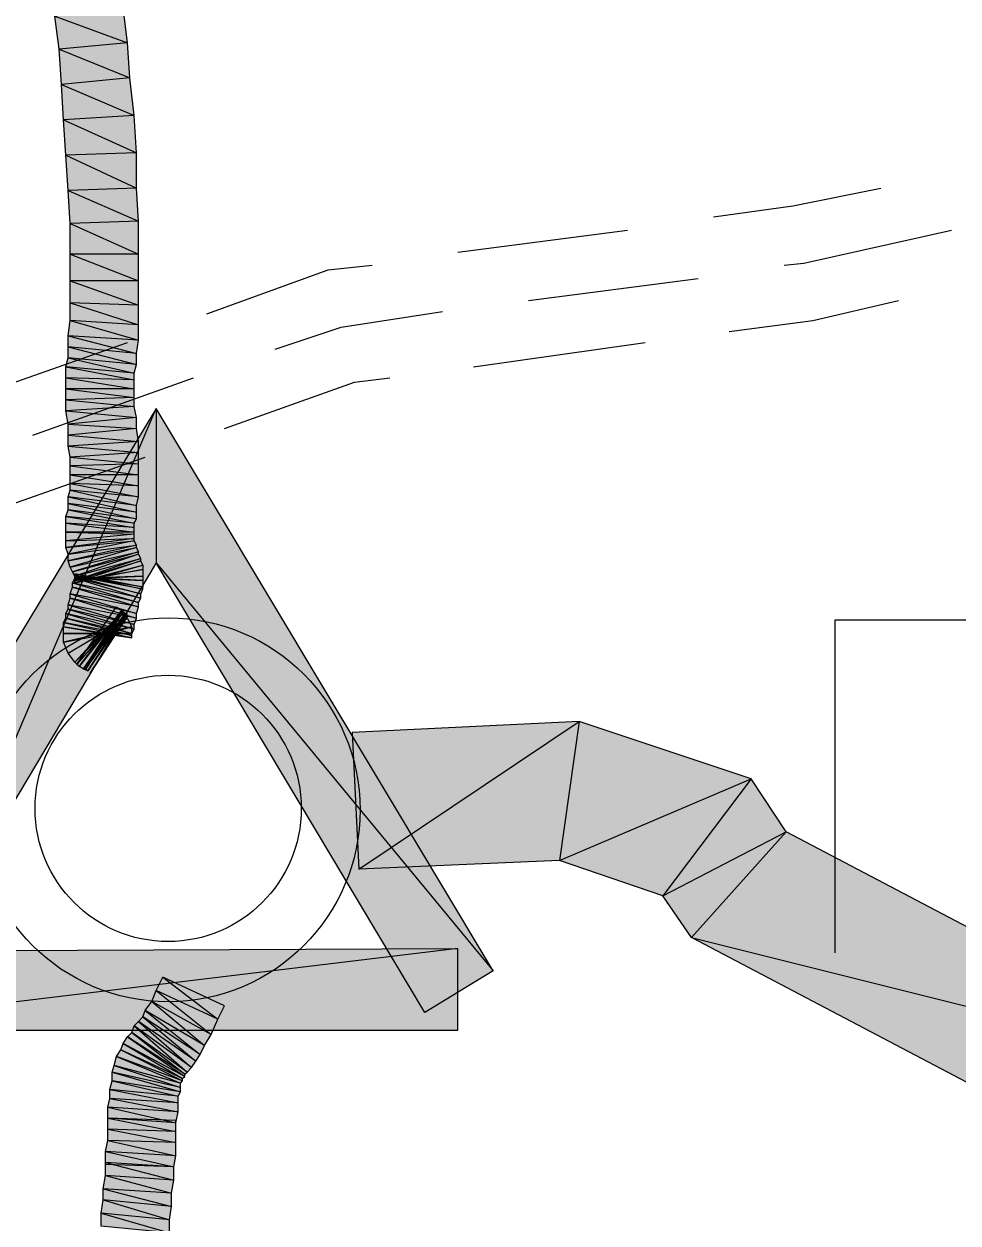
# Model space of a CAD drawing. Header units: millimetres. Extents: x 658 to 813, y 806 to 883.
# Drawn here: x 804.058 to 805.347, y 861.206 to 862.86 of the extents above; entities that cross this region are included whole.
import ezdxf

# ---------------------------------------------------------------- set-up
doc = ezdxf.new("R2010")
doc.units = ezdxf.units.MM
doc.header["$LTSCALE"] = 0.1
doc.linetypes.add('atContinuous2', pattern=[0])
for name, color, linetype in [('JL-ARTERI', 7, 'Continuous'), ('KLEKTOR2', 7, 'Continuous'), ('LINK NAS BARU', 7, 'Continuous'), ('pkw', 7, 'Continuous'), ('RENC-JL-TOL', 7, 'Continuous'), ('SYMBOL', 7, 'Continuous'), ('zat_Mask_solid', 7, 'Continuous')]:
    doc.layers.add(name, color=color, linetype=linetype)

msp = doc.modelspace()

# ---------------------------------------------------------------- hatches: boundary and pattern name
at = {"layer": 'JL-ARTERI'}
h = msp.add_hatch(color=7, dxfattribs=at)
h.paths.add_polyline_path([(804.5114, 861.8826), (804.5205, 861.6941), (804.8245, 861.8978)])
h.paths.add_polyline_path([(804.5205, 861.6941), (804.8245, 861.8978), (804.7972, 861.7062)], flags=17)
at = {"layer": 'KLEKTOR2'}
for points in [[(804.1952, 862.8827), (804.101, 862.8706), (804.2013, 862.8341)], [(804.101, 862.8706), (804.2013, 862.8341), (804.1071, 862.825)], [(804.2013, 862.8341), (804.1071, 862.825), (804.2044, 862.7855)], [(804.1071, 862.825), (804.2044, 862.7855), (804.1101, 862.7763)], [(804.2044, 862.7855), (804.1101, 862.7763), (804.2104, 862.7338)], [(804.1101, 862.7763), (804.2104, 862.7338), (804.1132, 862.7277)], [(804.2104, 862.7338), (804.1132, 862.7277), (804.2135, 862.6821)], [(804.1132, 862.7277), (804.2135, 862.6821), (804.1162, 862.6791)], [(804.2135, 862.6821), (804.1162, 862.6791), (804.2135, 862.6335)], [(804.1162, 862.6791), (804.2135, 862.6335), (804.1192, 862.6304)], [(804.2135, 862.6335), (804.1192, 862.6304), (804.2165, 862.5879)], [(804.1192, 862.6304), (804.2165, 862.5879), (804.1223, 862.5848)], [(804.1496, 862.0954), (804.2226, 862.1075), (804.2226, 862.0984)], [(804.1496, 862.0954), (804.1284, 862.1015), (804.1284, 862.0984)], [(804.1588, 862.0954), (804.1284, 862.0984), (804.1284, 862.0954)], [(804.1496, 862.0954), (804.2226, 862.0923), (804.2226, 862.0832)], [(804.1588, 862.0954), (804.2226, 862.0984), (804.2226, 862.0923)], [(804.1922, 862.0498), (804.1405, 861.9707), (804.1344, 861.9738)], [(804.1648, 862.0194), (804.2013, 862.0406), (804.1952, 862.0498)], [(804.18, 862.0315), (804.1344, 861.9738), (804.1284, 861.9798)], [(804.1648, 862.0194), (804.2074, 862.0194), (804.2074, 862.0285)], [(804.1648, 862.0194), (804.1132, 862.0072), (804.1132, 862.0194)], [(804.1618, 862.0163), (804.1192, 861.992), (804.1132, 862.0072)], [(804.1648, 862.0194), (804.1284, 861.9798), (804.1192, 861.992)], [(804.25, 861.5451), (804.326, 861.4874), (804.2408, 861.5269)], [(804.3351, 861.5056), (804.25, 861.5451), (804.326, 861.4874)], [(804.2408, 861.5269), (804.3168, 861.4661), (804.2348, 861.5117)], [(804.326, 861.4874), (804.2408, 861.5269), (804.3168, 861.4661)], [(804.2348, 861.5117), (804.3077, 861.4509), (804.2256, 861.4995)], [(804.3168, 861.4661), (804.2348, 861.5117), (804.3077, 861.4509)], [(804.2256, 861.4995), (804.3016, 861.4387), (804.2226, 861.4904)], [(804.3077, 861.4509), (804.2256, 861.4995), (804.3016, 861.4387)], [(804.2104, 861.4782), (804.2834, 861.4144), (804.2074, 861.4691)], [(804.2165, 861.4843), (804.2895, 861.4205), (804.2104, 861.4782)], [(804.2895, 861.4205), (804.2104, 861.4782), (804.2834, 861.4144)], [(804.2226, 861.4904), (804.2956, 861.4296), (804.2165, 861.4843)], [(804.2956, 861.4296), (804.2165, 861.4843), (804.2895, 861.4205)], [(804.3016, 861.4387), (804.2226, 861.4904), (804.2956, 861.4296)], [(804.2074, 861.4691), (804.2804, 861.4114), (804.2013, 861.463)], [(804.2834, 861.4144), (804.2074, 861.4691), (804.2804, 861.4114)]]:
    msp.add_hatch(color=7, dxfattribs=at).paths.add_polyline_path(points)
h = msp.add_hatch(color=7, dxfattribs=at)
h.paths.add_polyline_path([(804.2165, 862.5879), (804.1223, 862.5848), (804.2165, 862.5423)])
h.paths.add_polyline_path([(804.1223, 862.5848), (804.2165, 862.5423), (804.1223, 862.5423)], flags=17)
h = msp.add_hatch(color=7, dxfattribs=at)
h.paths.add_polyline_path([(804.2165, 862.5423), (804.1223, 862.5423), (804.2165, 862.5058)], flags=17)
h.paths.add_polyline_path([(804.1223, 862.5423), (804.2165, 862.5058), (804.1223, 862.5058)], flags=17)
h = msp.add_hatch(color=7, dxfattribs=at)
h.paths.add_polyline_path([(804.2165, 862.5058), (804.1223, 862.5058), (804.2165, 862.4723)], flags=17)
h.paths.add_polyline_path([(804.1223, 862.5058), (804.2165, 862.4723), (804.1223, 862.4754)], flags=17)
h = msp.add_hatch(color=7, dxfattribs=at)
h.paths.add_polyline_path([(804.2165, 862.4723), (804.1223, 862.4754), (804.2165, 862.445)], flags=17)
h.paths.add_polyline_path([(804.1223, 862.4754), (804.2165, 862.445), (804.1223, 862.4511)], flags=17)
h = msp.add_hatch(color=7, dxfattribs=at)
h.paths.add_polyline_path([(804.2165, 862.445), (804.1223, 862.4511), (804.2165, 862.4237)], flags=17)
h.paths.add_polyline_path([(804.1223, 862.4511), (804.2165, 862.4237), (804.1192, 862.4298)])
h = msp.add_hatch(color=7, dxfattribs=at)
h.paths.add_polyline_path([(804.2165, 862.4237), (804.1192, 862.4298), (804.2135, 862.4055)])
h.paths.add_polyline_path([(804.1192, 862.4298), (804.2135, 862.4055), (804.1192, 862.4146)], flags=17)
h = msp.add_hatch(color=7, dxfattribs=at)
h.paths.add_polyline_path([(804.2135, 862.4055), (804.1192, 862.4146), (804.2135, 862.3903)], flags=17)
h.paths.add_polyline_path([(804.1192, 862.4146), (804.2135, 862.3903), (804.1192, 862.3994)], flags=17)
h = msp.add_hatch(color=7, dxfattribs=at)
h.paths.add_polyline_path([(804.2104, 862.3781), (804.1162, 862.3872), (804.2104, 862.369)], flags=17)
h.paths.add_polyline_path([(804.1162, 862.3872), (804.2104, 862.369), (804.1162, 862.372)], flags=17)
h = msp.add_hatch(color=7, dxfattribs=at)
h.paths.add_polyline_path([(804.2104, 862.369), (804.1162, 862.372), (804.2104, 862.3568)], flags=17)
h.paths.add_polyline_path([(804.1162, 862.372), (804.2104, 862.3568), (804.1162, 862.3568)], flags=17)
h = msp.add_hatch(color=7, dxfattribs=at)
h.paths.add_polyline_path([(804.2104, 862.3568), (804.1162, 862.3568), (804.2104, 862.3447)], flags=17)
h.paths.add_polyline_path([(804.1162, 862.3568), (804.2104, 862.3447), (804.1162, 862.3416)])
h = msp.add_hatch(color=7, dxfattribs=at)
h.paths.add_polyline_path([(804.2165, 862.2535), (804.1223, 862.2504), (804.2165, 862.2383)])
h.paths.add_polyline_path([(804.1223, 862.2504), (804.2165, 862.2383), (804.1223, 862.2383)], flags=17)
h = msp.add_hatch(color=7, dxfattribs=at)
h.paths.add_polyline_path([(804.2165, 862.2383), (804.1223, 862.2383), (804.2165, 862.2231)], flags=17)
h.paths.add_polyline_path([(804.1223, 862.2383), (804.2165, 862.2231), (804.1223, 862.2261)], flags=17)
h = msp.add_hatch(color=7, dxfattribs=at)
h.paths.add_polyline_path([(804.2165, 862.2231), (804.1223, 862.2261), (804.2165, 862.2079)], flags=17)
h.paths.add_polyline_path([(804.1223, 862.2261), (804.2165, 862.2079), (804.1223, 862.217)], flags=17)
h = msp.add_hatch(color=7, dxfattribs=at)
h.paths.add_polyline_path([(804.2135, 862.1957), (804.1192, 862.2079), (804.2135, 862.1866)], flags=17)
h.paths.add_polyline_path([(804.1192, 862.2079), (804.2135, 862.1866), (804.1192, 862.1987)], flags=17)
h = msp.add_hatch(color=7, dxfattribs=at)
h.paths.add_polyline_path([(804.2135, 862.1866), (804.1192, 862.1987), (804.2135, 862.1775)], flags=17)
h.paths.add_polyline_path([(804.1192, 862.1987), (804.2135, 862.1775), (804.1192, 862.1896)], flags=17)
h = msp.add_hatch(color=7, dxfattribs=at)
h.paths.add_polyline_path([(804.2104, 862.1714), (804.1162, 862.1805), (804.2104, 862.1653)], flags=17)
h.paths.add_polyline_path([(804.1162, 862.1805), (804.2104, 862.1653), (804.1162, 862.1714)], flags=17)
h = msp.add_hatch(color=7, dxfattribs=at)
h.paths.add_polyline_path([(804.2104, 862.1653), (804.1162, 862.1714), (804.2104, 862.1592)], flags=17)
h.paths.add_polyline_path([(804.1162, 862.1714), (804.2104, 862.1592), (804.1162, 862.1592)], flags=17)
h = msp.add_hatch(color=7, dxfattribs=at)
h.paths.add_polyline_path([(804.2104, 862.1592), (804.1162, 862.1592), (804.2104, 862.1562)], flags=17)
h.paths.add_polyline_path([(804.1162, 862.1592), (804.2104, 862.1562), (804.1162, 862.1471)])
h.paths.add_polyline_path([(804.2104, 862.1562), (804.1162, 862.1471), (804.2104, 862.1501)], flags=17)
h = msp.add_hatch(color=7, dxfattribs=at)
h.paths.add_polyline_path([(804.1162, 862.1471), (804.2104, 862.1501), (804.1162, 862.1379)], flags=17)
h.paths.add_polyline_path([(804.2104, 862.1501), (804.1162, 862.1379), (804.2104, 862.1471)], flags=17)
h = msp.add_hatch(color=7, dxfattribs=at)
h.paths.add_polyline_path([(804.1192, 862.1288), (804.2135, 862.141), (804.1192, 862.1197)], flags=17)
h.paths.add_polyline_path([(804.2135, 862.141), (804.1192, 862.1197), (804.2135, 862.1379)], flags=17)
h = msp.add_hatch(color=7, dxfattribs=at)
h.paths.add_polyline_path([(804.1223, 862.1106), (804.2165, 862.1319), (804.1253, 862.1045)])
h.paths.add_polyline_path([(804.2165, 862.1319), (804.1253, 862.1045), (804.2165, 862.1288)], flags=17)
h = msp.add_hatch(color=7, dxfattribs=at)
h.paths.add_polyline_path([(804.1284, 862.0984), (804.2196, 862.1227), (804.1284, 862.0923)], flags=17)
h.paths.add_polyline_path([(804.2196, 862.1227), (804.1284, 862.0923), (804.2196, 862.1197)], flags=17)
h = msp.add_hatch(color=7, dxfattribs=at)
h.paths.add_polyline_path([(804.1284, 862.0923), (804.2196, 862.1197), (804.1284, 862.0893)], flags=17)
h.paths.add_polyline_path([(804.2196, 862.1197), (804.1284, 862.0893), (804.2226, 862.1136)])
h = msp.add_hatch(color=7, dxfattribs=at)
h.paths.add_polyline_path([(804.2196, 862.0741), (804.1284, 862.0954), (804.2196, 862.068)], flags=17)
h.paths.add_polyline_path([(804.1284, 862.0954), (804.2196, 862.068), (804.1253, 862.0893)])
h = msp.add_hatch(color=7, dxfattribs=at)
h.paths.add_polyline_path([(804.2196, 862.068), (804.1253, 862.0893), (804.2165, 862.0619)])
h.paths.add_polyline_path([(804.1253, 862.0893), (804.2165, 862.0619), (804.1253, 862.0832)], flags=17)
h = msp.add_hatch(color=7, dxfattribs=at)
h.paths.add_polyline_path([(804.2226, 862.0832), (804.1284, 862.1015), (804.2226, 862.0802)], flags=17)
h.paths.add_polyline_path([(804.1284, 862.1015), (804.2226, 862.0802), (804.1284, 862.0984)], flags=17)
h = msp.add_hatch(color=7, dxfattribs=at)
h.paths.add_polyline_path([(804.2226, 862.0802), (804.1284, 862.0984), (804.2196, 862.0741)])
h.paths.add_polyline_path([(804.1284, 862.0984), (804.2196, 862.0741), (804.1284, 862.0954)], flags=17)
h = msp.add_hatch(color=7, dxfattribs=at)
h.paths.add_polyline_path([(804.2165, 862.0619), (804.1253, 862.0832), (804.2165, 862.0559)], flags=17)
h.paths.add_polyline_path([(804.1253, 862.0832), (804.2165, 862.0559), (804.1223, 862.0741)])
h = msp.add_hatch(color=7, dxfattribs=at)
h.paths.add_polyline_path([(804.2165, 862.0559), (804.1223, 862.0741), (804.2135, 862.0467)])
h.paths.add_polyline_path([(804.1223, 862.0741), (804.2135, 862.0467), (804.1223, 862.068)], flags=17)
h = msp.add_hatch(color=7, dxfattribs=at)
h.paths.add_polyline_path([(804.2135, 862.0467), (804.1223, 862.068), (804.2135, 862.0406)], flags=17)
h.paths.add_polyline_path([(804.1223, 862.068), (804.2135, 862.0406), (804.1192, 862.0589)])
h = msp.add_hatch(color=7, dxfattribs=at)
h.paths.add_polyline_path([(804.2135, 862.0406), (804.1192, 862.0589), (804.2104, 862.0315)])
h.paths.add_polyline_path([(804.1192, 862.0589), (804.2104, 862.0315), (804.1192, 862.0528)], flags=17)
h = msp.add_hatch(color=7, dxfattribs=at)
h.paths.add_polyline_path([(804.2074, 862.0194), (804.1162, 862.0406), (804.2074, 862.0163)], flags=17)
h.paths.add_polyline_path([(804.1162, 862.0406), (804.2074, 862.0163), (804.1132, 862.0346)])
h = msp.add_hatch(color=7, dxfattribs=at)
h.paths.add_polyline_path([(804.2104, 862.0315), (804.1192, 862.0528), (804.2104, 862.0254)], flags=17)
h.paths.add_polyline_path([(804.1192, 862.0528), (804.2104, 862.0254), (804.1162, 862.0467)])
h = msp.add_hatch(color=7, dxfattribs=at)
h.paths.add_polyline_path([(804.2104, 862.0254), (804.1162, 862.0467), (804.2074, 862.0194)])
h.paths.add_polyline_path([(804.1162, 862.0467), (804.2074, 862.0194), (804.1162, 862.0406)], flags=17)
h = msp.add_hatch(color=7, dxfattribs=at)
h.paths.add_polyline_path([(804.1922, 862.0498), (804.1405, 861.9707), (804.1952, 862.0498)], flags=16)
h.paths.add_polyline_path([(804.1405, 861.9707), (804.1952, 862.0498), (804.1436, 861.9707)])
h = msp.add_hatch(color=7, dxfattribs=at)
h.paths.add_polyline_path([(804.2074, 862.0163), (804.1132, 862.0346), (804.2074, 862.0133)], flags=17)
h.paths.add_polyline_path([(804.1132, 862.0346), (804.2074, 862.0133), (804.1132, 862.0285)], flags=17)
h = msp.add_hatch(color=7, dxfattribs=at)
h.paths.add_polyline_path([(804.2804, 861.4114), (804.2013, 861.463), (804.2804, 861.4083)], flags=17)
h.paths.add_polyline_path([(804.2013, 861.463), (804.2804, 861.4083), (804.1952, 861.4539)])
h = msp.add_hatch(color=7, dxfattribs=at)
h.paths.add_polyline_path([(804.2773, 861.4053), (804.1922, 861.4448), (804.2773, 861.4022)], flags=17)
h.paths.add_polyline_path([(804.1922, 861.4448), (804.2773, 861.4022), (804.1861, 861.4357)])
h = msp.add_hatch(color=7, dxfattribs=at)
h.paths.add_polyline_path([(804.2743, 861.3992), (804.1831, 861.4235), (804.2743, 861.3931)], flags=17)
h.paths.add_polyline_path([(804.1831, 861.4235), (804.2743, 861.3931), (804.18, 861.4144)])
h = msp.add_hatch(color=7, dxfattribs=at)
h.paths.add_polyline_path([(804.2743, 861.3931), (804.18, 861.4144), (804.2743, 861.387)], flags=17)
h.paths.add_polyline_path([(804.18, 861.4144), (804.2743, 861.387), (804.18, 861.4022)], flags=17)
h = msp.add_hatch(color=7, dxfattribs=at)
h.paths.add_polyline_path([(804.2712, 861.3718), (804.177, 861.3779), (804.2712, 861.3597)], flags=17)
h.paths.add_polyline_path([(804.177, 861.3779), (804.2712, 861.3597), (804.174, 861.3658)])
h = msp.add_hatch(color=7, dxfattribs=at)
h.paths.add_polyline_path([(804.2712, 861.381), (804.177, 861.3901), (804.2712, 861.3718)], flags=17)
h.paths.add_polyline_path([(804.177, 861.3901), (804.2712, 861.3718), (804.177, 861.3779)], flags=17)
h = msp.add_hatch(color=7, dxfattribs=at)
h.paths.add_polyline_path([(804.2712, 861.3597), (804.174, 861.3658), (804.2682, 861.3445)])
h.paths.add_polyline_path([(804.174, 861.3658), (804.2682, 861.3445), (804.174, 861.3506)], flags=17)
h = msp.add_hatch(color=7, dxfattribs=at)
h.paths.add_polyline_path([(804.2682, 861.3475), (804.174, 861.3506), (804.2682, 861.3323)], flags=17)
h.paths.add_polyline_path([(804.174, 861.3506), (804.2682, 861.3323), (804.174, 861.3354)], flags=17)
h = msp.add_hatch(color=7, dxfattribs=at)
h.paths.add_polyline_path([(804.2682, 861.3323), (804.174, 861.3354), (804.2682, 861.3171)], flags=17)
h.paths.add_polyline_path([(804.174, 861.3354), (804.2682, 861.3171), (804.174, 861.3202)], flags=17)
h = msp.add_hatch(color=7, dxfattribs=at)
h.paths.add_polyline_path([(804.2682, 861.3171), (804.174, 861.3202), (804.2682, 861.2989)], flags=17)
h.paths.add_polyline_path([(804.174, 861.3202), (804.2682, 861.2989), (804.1709, 861.305)])
h = msp.add_hatch(color=7, dxfattribs=at)
h.paths.add_polyline_path([(804.2682, 861.2989), (804.1709, 861.305), (804.2652, 861.2837)])
h.paths.add_polyline_path([(804.1709, 861.305), (804.2652, 861.2837), (804.1709, 861.2867)], flags=17)
h = msp.add_hatch(color=7, dxfattribs=at)
h.paths.add_polyline_path([(804.2652, 861.2837), (804.1709, 861.2898), (804.2652, 861.2654)], flags=17)
h.paths.add_polyline_path([(804.1709, 861.2898), (804.2652, 861.2654), (804.1709, 861.2715)], flags=17)
h = msp.add_hatch(color=7, dxfattribs=at)
h.paths.add_polyline_path([(804.2621, 861.2472), (804.1679, 861.2533), (804.2621, 861.229)], flags=17)
h.paths.add_polyline_path([(804.1679, 861.2533), (804.2621, 861.229), (804.1679, 861.2381)], flags=17)
h = msp.add_hatch(color=7, dxfattribs=at)
h.paths.add_polyline_path([(804.2591, 861.2107), (804.1648, 861.2198), (804.2591, 861.1925)], flags=17)
h.paths.add_polyline_path([(804.1648, 861.2198), (804.2591, 861.1925), (804.1648, 861.2016)], flags=17)
at = {"layer": 'pkw'}
h = msp.add_hatch(color=7, dxfattribs=at)
h.paths.add_polyline_path([(803.724, 861.4722), (803.9216, 861.5816), (804.2408, 862.3295)])
h.paths.add_polyline_path([(803.9216, 861.5816), (804.2408, 862.3295), (804.2408, 862.1167)], flags=17)
h = msp.add_hatch(color=7, dxfattribs=at)
h.paths.add_polyline_path([(804.6573, 861.4722), (804.6573, 861.5846), (803.724, 861.4722)], flags=17)
h.paths.add_polyline_path([(804.6573, 861.5846), (803.724, 861.4722), (803.9216, 861.5816)], flags=17)
at = {"layer": 'zat_Mask_solid'}
for points in [[(804.1192, 862.3994), (804.2104, 862.3781), (804.1162, 862.3872)], [(804.2135, 862.3903), (804.1192, 862.3994), (804.2104, 862.3781)], [(804.2104, 862.3447), (804.1162, 862.3416), (804.2104, 862.3325)], [(804.1162, 862.3416), (804.2104, 862.3325), (804.1162, 862.3264)], [(804.2104, 862.3325), (804.1162, 862.3264), (804.2135, 862.3173)], [(804.1162, 862.3264), (804.2135, 862.3173), (804.1192, 862.3082)], [(804.2408, 862.3295), (804.2408, 862.1167), (804.706, 861.5542)], [(804.2135, 862.3173), (804.1192, 862.3082), (804.2135, 862.3021)], [(804.1192, 862.3082), (804.2135, 862.3021), (804.1192, 862.293)], [(804.2135, 862.3021), (804.1192, 862.293), (804.2165, 862.2839)], [(804.1192, 862.293), (804.2165, 862.2839), (804.1192, 862.2778)], [(804.2165, 862.2839), (804.1192, 862.2778), (804.2165, 862.2687)], [(804.1192, 862.2778), (804.2165, 862.2687), (804.1223, 862.2626)], [(804.2165, 862.2687), (804.1223, 862.2626), (804.2165, 862.2535)], [(804.1223, 862.2626), (804.2165, 862.2535), (804.1223, 862.2504)], [(804.1223, 862.217), (804.2135, 862.1957), (804.1192, 862.2079)], [(804.2165, 862.2079), (804.1223, 862.217), (804.2135, 862.1957)], [(804.1192, 862.1896), (804.2104, 862.1714), (804.1162, 862.1805)], [(804.2135, 862.1775), (804.1192, 862.1896), (804.2104, 862.1714)], [(804.1162, 862.1379), (804.2104, 862.1471), (804.1192, 862.1288)], [(804.2104, 862.1471), (804.1192, 862.1288), (804.2135, 862.141)], [(804.1192, 862.1197), (804.2135, 862.1379), (804.1223, 862.1106)], [(804.2135, 862.1379), (804.1223, 862.1106), (804.2165, 862.1319)], [(804.1253, 862.1045), (804.2165, 862.1288), (804.1284, 862.0984)], [(804.2165, 862.1288), (804.1284, 862.0984), (804.2196, 862.1227)], [(804.1588, 862.0954), (804.2226, 862.1136), (804.2226, 862.1075)], [(804.2408, 862.1167), (804.706, 861.5542), (804.6117, 861.4965)], [(804.1588, 862.0954), (804.1284, 862.0923), (804.1284, 862.0893)], [(804.1496, 862.0954), (804.1284, 862.0954), (804.1284, 862.0923)], [(804.1952, 862.0498), (804.1314, 861.9768), (804.1861, 862.0559)], [(804.1405, 861.9707), (804.1952, 862.0498), (804.1314, 861.9768)], [(804.1983, 862.0467), (804.1405, 861.9707), (804.1952, 862.0498)], [(804.1466, 861.9677), (804.1983, 862.0467), (804.1405, 861.9707)], [(804.1952, 862.0498), (804.1436, 861.9707), (804.1983, 862.0467)], [(804.1436, 861.9707), (804.1983, 862.0467), (804.1466, 861.9677)], [(804.1618, 862.0163), (804.2074, 862.0285), (804.2013, 862.0406)], [(804.18, 862.0315), (804.1952, 862.0498), (804.1922, 862.0498)], [(804.1679, 862.0194), (804.1132, 862.0194), (804.1132, 862.0285)], [(804.1679, 862.0194), (804.2074, 862.0133), (804.2074, 862.0194)], [(804.8245, 861.8978), (804.7972, 861.7062), (805.0617, 861.8187)], [(804.7972, 861.7062), (805.0617, 861.8187), (804.9401, 861.6576)], [(805.0617, 861.8187), (804.9401, 861.6576), (805.1103, 861.7458)], [(804.9401, 861.6576), (805.1103, 861.7458), (804.9796, 861.5998)], [(805.1103, 861.7458), (804.9796, 861.5998), (805.7578, 861.4053)], [(804.9796, 861.5998), (805.7578, 861.4053), (805.6849, 861.229)], [(804.1952, 861.4539), (804.2773, 861.4053), (804.1922, 861.4448)], [(804.2804, 861.4083), (804.1952, 861.4539), (804.2773, 861.4053)], [(804.1861, 861.4357), (804.2743, 861.3992), (804.1831, 861.4235)], [(804.2773, 861.4022), (804.1861, 861.4357), (804.2743, 861.3992)], [(804.18, 861.4022), (804.2712, 861.381), (804.177, 861.3901)], [(804.2743, 861.387), (804.18, 861.4022), (804.2712, 861.381)], [(804.1709, 861.2715), (804.2621, 861.2472), (804.1679, 861.2533)], [(804.2652, 861.2654), (804.1709, 861.2715), (804.2621, 861.2472)], [(804.1679, 861.2381), (804.2591, 861.2107), (804.1648, 861.2198)], [(804.2621, 861.229), (804.1679, 861.2381), (804.2591, 861.2107)]]:
    msp.add_hatch(color=7, dxfattribs=at).paths.add_polyline_path(points)

# ---------------------------------------------------------------- linework, layer by layer
at = {"layer": 'JL-ARTERI', "color": 7}
for points in [[(804.5114, 861.8826), (804.5205, 861.6941), (804.8245, 861.8978), (804.5114, 861.8826)], [(804.5205, 861.6941), (804.8245, 861.8978), (804.7972, 861.7062), (804.5205, 861.6941)], [(804.8245, 861.8978), (804.7972, 861.7062), (805.0617, 861.8187), (804.8245, 861.8978)], [(804.7972, 861.7062), (805.0617, 861.8187), (804.9401, 861.6576), (804.7972, 861.7062)], [(805.0617, 861.8187), (804.9401, 861.6576), (805.1103, 861.7458), (805.0617, 861.8187)], [(804.9401, 861.6576), (805.1103, 861.7458), (804.9796, 861.5998), (804.9401, 861.6576)], [(805.1103, 861.7458), (804.9796, 861.5998), (805.7578, 861.4053), (805.1103, 861.7458)], [(804.9796, 861.5998), (805.7578, 861.4053), (805.6849, 861.229), (804.9796, 861.5998)]]:
    msp.add_lwpolyline(points, dxfattribs=at)
at = {"layer": 'KLEKTOR2', "color": 7}
for points in [[(804.1952, 862.8827), (804.101, 862.8706), (804.2013, 862.8341), (804.1952, 862.8827)], [(804.101, 862.8706), (804.2013, 862.8341), (804.1071, 862.825), (804.101, 862.8706)], [(804.2013, 862.8341), (804.1071, 862.825), (804.2044, 862.7855), (804.2013, 862.8341)], [(804.1071, 862.825), (804.2044, 862.7855), (804.1101, 862.7763), (804.1071, 862.825)], [(804.2044, 862.7855), (804.1101, 862.7763), (804.2104, 862.7338), (804.2044, 862.7855)], [(804.1101, 862.7763), (804.2104, 862.7338), (804.1132, 862.7277), (804.1101, 862.7763)], [(804.2104, 862.7338), (804.1132, 862.7277), (804.2135, 862.6821), (804.2104, 862.7338)], [(804.1132, 862.7277), (804.2135, 862.6821), (804.1162, 862.6791), (804.1132, 862.7277)], [(804.2135, 862.6821), (804.1162, 862.6791), (804.2135, 862.6335), (804.2135, 862.6821)], [(804.1162, 862.6791), (804.2135, 862.6335), (804.1192, 862.6304), (804.1162, 862.6791)], [(804.2135, 862.6335), (804.1192, 862.6304), (804.2165, 862.5879), (804.2135, 862.6335)], [(804.1192, 862.6304), (804.2165, 862.5879), (804.1223, 862.5848), (804.1192, 862.6304)], [(804.2165, 862.5879), (804.1223, 862.5848), (804.2165, 862.5423), (804.2165, 862.5879)], [(804.1223, 862.5848), (804.2165, 862.5423), (804.1223, 862.5423), (804.1223, 862.5848)], [(804.2165, 862.5423), (804.1223, 862.5423), (804.2165, 862.5058), (804.2165, 862.5423)], [(804.1223, 862.5423), (804.2165, 862.5058), (804.1223, 862.5058), (804.1223, 862.5423)], [(804.2165, 862.5058), (804.1223, 862.5058), (804.2165, 862.4723), (804.2165, 862.5058)], [(804.1223, 862.5058), (804.2165, 862.4723), (804.1223, 862.4754), (804.1223, 862.5058)], [(804.2165, 862.4723), (804.1223, 862.4754), (804.2165, 862.445), (804.2165, 862.4723)], [(804.1223, 862.4754), (804.2165, 862.445), (804.1223, 862.4511), (804.1223, 862.4754)], [(804.1223, 862.4511), (804.2165, 862.4237), (804.1192, 862.4298), (804.1223, 862.4511)], [(804.2165, 862.445), (804.1223, 862.4511), (804.2165, 862.4237), (804.2165, 862.445)], [(804.2165, 862.4237), (804.1192, 862.4298), (804.2135, 862.4055), (804.2165, 862.4237)], [(804.1192, 862.4298), (804.2135, 862.4055), (804.1192, 862.4146), (804.1192, 862.4298)], [(804.2135, 862.4055), (804.1192, 862.4146), (804.2135, 862.3903), (804.2135, 862.4055)], [(804.1192, 862.4146), (804.2135, 862.3903), (804.1192, 862.3994), (804.1192, 862.4146)], [(804.1192, 862.3994), (804.2104, 862.3781), (804.1162, 862.3872), (804.1192, 862.3994)], [(804.2104, 862.3781), (804.1162, 862.3872), (804.2104, 862.369), (804.2104, 862.3781)], [(804.1162, 862.3872), (804.2104, 862.369), (804.1162, 862.372), (804.1162, 862.3872)], [(804.2135, 862.3903), (804.1192, 862.3994), (804.2104, 862.3781), (804.2135, 862.3903)], [(804.2104, 862.369), (804.1162, 862.372), (804.2104, 862.3568), (804.2104, 862.369)], [(804.1162, 862.372), (804.2104, 862.3568), (804.1162, 862.3568), (804.1162, 862.372)], [(804.2104, 862.3568), (804.1162, 862.3568), (804.2104, 862.3447), (804.2104, 862.3568)], [(804.1162, 862.3568), (804.2104, 862.3447), (804.1162, 862.3416), (804.1162, 862.3568)], [(804.2104, 862.3447), (804.1162, 862.3416), (804.2104, 862.3325), (804.2104, 862.3447)], [(804.1162, 862.3416), (804.2104, 862.3325), (804.1162, 862.3264), (804.1162, 862.3416)], [(804.2104, 862.3325), (804.1162, 862.3264), (804.2135, 862.3173), (804.2104, 862.3325)], [(804.1162, 862.3264), (804.2135, 862.3173), (804.1192, 862.3082), (804.1162, 862.3264)], [(804.2135, 862.3173), (804.1192, 862.3082), (804.2135, 862.3021), (804.2135, 862.3173)], [(804.1192, 862.3082), (804.2135, 862.3021), (804.1192, 862.293), (804.1192, 862.3082)], [(804.2135, 862.3021), (804.1192, 862.293), (804.2165, 862.2839), (804.2135, 862.3021)], [(804.1192, 862.293), (804.2165, 862.2839), (804.1192, 862.2778), (804.1192, 862.293)], [(804.2165, 862.2839), (804.1192, 862.2778), (804.2165, 862.2687), (804.2165, 862.2839)], [(804.1192, 862.2778), (804.2165, 862.2687), (804.1223, 862.2626), (804.1192, 862.2778)], [(804.2165, 862.2687), (804.1223, 862.2626), (804.2165, 862.2535), (804.2165, 862.2687)], [(804.1223, 862.2626), (804.2165, 862.2535), (804.1223, 862.2504), (804.1223, 862.2626)], [(804.2165, 862.2535), (804.1223, 862.2504), (804.2165, 862.2383), (804.2165, 862.2535)], [(804.1223, 862.2504), (804.2165, 862.2383), (804.1223, 862.2383), (804.1223, 862.2504)], [(804.2165, 862.2383), (804.1223, 862.2383), (804.2165, 862.2231), (804.2165, 862.2383)], [(804.1223, 862.2383), (804.2165, 862.2231), (804.1223, 862.2261), (804.1223, 862.2383)], [(804.2165, 862.2231), (804.1223, 862.2261), (804.2165, 862.2079), (804.2165, 862.2231)], [(804.1223, 862.2261), (804.2165, 862.2079), (804.1223, 862.217), (804.1223, 862.2261)], [(804.1223, 862.217), (804.2135, 862.1957), (804.1192, 862.2079), (804.1223, 862.217)], [(804.2135, 862.1957), (804.1192, 862.2079), (804.2135, 862.1866), (804.2135, 862.1957)], [(804.1192, 862.2079), (804.2135, 862.1866), (804.1192, 862.1987), (804.1192, 862.2079)], [(804.2165, 862.2079), (804.1223, 862.217), (804.2135, 862.1957), (804.2165, 862.2079)], [(804.1192, 862.1896), (804.2104, 862.1714), (804.1162, 862.1805), (804.1192, 862.1896)], [(804.2135, 862.1866), (804.1192, 862.1987), (804.2135, 862.1775), (804.2135, 862.1866)], [(804.1192, 862.1987), (804.2135, 862.1775), (804.1192, 862.1896), (804.1192, 862.1987)], [(804.2135, 862.1775), (804.1192, 862.1896), (804.2104, 862.1714), (804.2135, 862.1775)], [(804.2104, 862.1714), (804.1162, 862.1805), (804.2104, 862.1653), (804.2104, 862.1714)], [(804.1162, 862.1805), (804.2104, 862.1653), (804.1162, 862.1714), (804.1162, 862.1805)], [(804.2104, 862.1653), (804.1162, 862.1714), (804.2104, 862.1592), (804.2104, 862.1653)], [(804.1162, 862.1714), (804.2104, 862.1592), (804.1162, 862.1592), (804.1162, 862.1714)], [(804.2104, 862.1592), (804.1162, 862.1592), (804.2104, 862.1562), (804.2104, 862.1592)], [(804.1162, 862.1592), (804.2104, 862.1562), (804.1162, 862.1471), (804.1162, 862.1592)], [(804.2104, 862.1562), (804.1162, 862.1471), (804.2104, 862.1501), (804.2104, 862.1562)], [(804.1162, 862.1471), (804.2104, 862.1501), (804.1162, 862.1379), (804.1162, 862.1471)], [(804.2104, 862.1501), (804.1162, 862.1379), (804.2104, 862.1471), (804.2104, 862.1501)], [(804.1162, 862.1379), (804.2104, 862.1471), (804.1192, 862.1288), (804.1162, 862.1379)], [(804.2104, 862.1471), (804.1192, 862.1288), (804.2135, 862.141), (804.2104, 862.1471)], [(804.1192, 862.1288), (804.2135, 862.141), (804.1192, 862.1197), (804.1192, 862.1288)], [(804.2135, 862.141), (804.1192, 862.1197), (804.2135, 862.1379), (804.2135, 862.141)], [(804.1192, 862.1197), (804.2135, 862.1379), (804.1223, 862.1106), (804.1192, 862.1197)], [(804.2135, 862.1379), (804.1223, 862.1106), (804.2165, 862.1319), (804.2135, 862.1379)], [(804.1223, 862.1106), (804.2165, 862.1319), (804.1253, 862.1045), (804.1223, 862.1106)], [(804.2165, 862.1319), (804.1253, 862.1045), (804.2165, 862.1288), (804.2165, 862.1319)], [(804.1253, 862.1045), (804.2165, 862.1288), (804.1284, 862.0984), (804.1253, 862.1045)], [(804.2165, 862.1288), (804.1284, 862.0984), (804.2196, 862.1227), (804.2165, 862.1288)], [(804.1284, 862.0984), (804.2196, 862.1227), (804.1284, 862.0923), (804.1284, 862.0984)], [(804.2196, 862.1227), (804.1284, 862.0923), (804.2196, 862.1197), (804.2196, 862.1227)], [(804.1284, 862.0923), (804.2196, 862.1197), (804.1284, 862.0893), (804.1284, 862.0923)], [(804.2196, 862.1197), (804.1284, 862.0893), (804.2226, 862.1136), (804.2196, 862.1197)], [(804.1496, 862.0954), (804.2226, 862.1075), (804.2226, 862.0984), (804.1496, 862.0954)], [(804.1588, 862.0954), (804.2226, 862.1136), (804.2226, 862.1075), (804.1588, 862.0954)], [(804.1284, 862.0954), (804.2196, 862.068), (804.1253, 862.0893), (804.1284, 862.0954)], [(804.2196, 862.068), (804.1253, 862.0893), (804.2165, 862.0619), (804.2196, 862.068)], [(804.1253, 862.0893), (804.2165, 862.0619), (804.1253, 862.0832), (804.1253, 862.0893)], [(804.1496, 862.0954), (804.1284, 862.1015), (804.1284, 862.0984), (804.1496, 862.0954)], [(804.2226, 862.0832), (804.1284, 862.1015), (804.2226, 862.0802), (804.2226, 862.0832)], [(804.1284, 862.1015), (804.2226, 862.0802), (804.1284, 862.0984), (804.1284, 862.1015)], [(804.1588, 862.0954), (804.1284, 862.0984), (804.1284, 862.0954), (804.1588, 862.0954)], [(804.2226, 862.0802), (804.1284, 862.0984), (804.2196, 862.0741), (804.2226, 862.0802)], [(804.1284, 862.0984), (804.2196, 862.0741), (804.1284, 862.0954), (804.1284, 862.0984)], [(804.1588, 862.0954), (804.1284, 862.0923), (804.1284, 862.0893), (804.1588, 862.0954)], [(804.1496, 862.0954), (804.1284, 862.0954), (804.1284, 862.0923), (804.1496, 862.0954)], [(804.2196, 862.0741), (804.1284, 862.0954), (804.2196, 862.068), (804.2196, 862.0741)], [(804.1496, 862.0954), (804.2226, 862.0923), (804.2226, 862.0832), (804.1496, 862.0954)], [(804.1588, 862.0954), (804.2226, 862.0984), (804.2226, 862.0923), (804.1588, 862.0954)], [(804.1253, 862.0832), (804.2165, 862.0559), (804.1223, 862.0741), (804.1253, 862.0832)], [(804.2165, 862.0559), (804.1223, 862.0741), (804.2135, 862.0467), (804.2165, 862.0559)], [(804.1223, 862.0741), (804.2135, 862.0467), (804.1223, 862.068), (804.1223, 862.0741)], [(804.2165, 862.0619), (804.1253, 862.0832), (804.2165, 862.0559), (804.2165, 862.0619)], [(804.1223, 862.068), (804.2135, 862.0406), (804.1192, 862.0589), (804.1223, 862.068)], [(804.2135, 862.0406), (804.1192, 862.0589), (804.2104, 862.0315), (804.2135, 862.0406)], [(804.1192, 862.0589), (804.2104, 862.0315), (804.1192, 862.0528), (804.1192, 862.0589)], [(804.2135, 862.0467), (804.1223, 862.068), (804.2135, 862.0406), (804.2135, 862.0467)], [(804.1952, 862.0498), (804.1314, 861.9768), (804.1861, 862.0559), (804.1952, 862.0498)], [(804.1162, 862.0406), (804.2074, 862.0163), (804.1132, 862.0346), (804.1162, 862.0406)], [(804.1192, 862.0528), (804.2104, 862.0254), (804.1162, 862.0467), (804.1192, 862.0528)], [(804.2104, 862.0254), (804.1162, 862.0467), (804.2074, 862.0194), (804.2104, 862.0254)], [(804.1162, 862.0467), (804.2074, 862.0194), (804.1162, 862.0406), (804.1162, 862.0467)], [(804.2074, 862.0194), (804.1162, 862.0406), (804.2074, 862.0163), (804.2074, 862.0194)], [(804.2104, 862.0315), (804.1192, 862.0528), (804.2104, 862.0254), (804.2104, 862.0315)], [(804.1405, 861.9707), (804.1952, 862.0498), (804.1314, 861.9768), (804.1405, 861.9707)], [(804.1922, 862.0498), (804.1405, 861.9707), (804.1344, 861.9738), (804.1922, 862.0498)], [(804.1922, 862.0498), (804.1405, 861.9707), (804.1952, 862.0498), (804.1922, 862.0498)], [(804.1405, 861.9707), (804.1952, 862.0498), (804.1436, 861.9707), (804.1405, 861.9707)], [(804.1983, 862.0467), (804.1405, 861.9707), (804.1952, 862.0498), (804.1983, 862.0467)], [(804.1466, 861.9677), (804.1983, 862.0467), (804.1405, 861.9707), (804.1466, 861.9677)], [(804.1952, 862.0498), (804.1436, 861.9707), (804.1983, 862.0467), (804.1952, 862.0498)], [(804.1436, 861.9707), (804.1983, 862.0467), (804.1466, 861.9677), (804.1436, 861.9707)], [(804.1983, 862.0467), (804.1466, 861.9677)], [(804.1466, 861.9677), (804.2013, 862.0467)], [(804.2013, 862.0437), (804.1496, 861.9646), (804.2013, 862.0437)], [(804.1618, 862.0163), (804.2074, 862.0285), (804.2013, 862.0406), (804.1618, 862.0163)], [(804.1648, 862.0194), (804.2013, 862.0406), (804.1952, 862.0498), (804.1648, 862.0194)], [(804.18, 862.0315), (804.1952, 862.0498), (804.1922, 862.0498), (804.18, 862.0315)], [(804.2074, 862.0163), (804.1132, 862.0346), (804.2074, 862.0133), (804.2074, 862.0163)], [(804.1132, 862.0346), (804.2074, 862.0133), (804.1132, 862.0285), (804.1132, 862.0346)], [(804.1679, 862.0194), (804.1132, 862.0194), (804.1132, 862.0285), (804.1679, 862.0194)], [(804.18, 862.0315), (804.1344, 861.9738), (804.1284, 861.9798), (804.18, 862.0315)], [(804.1648, 862.0194), (804.2074, 862.0194), (804.2074, 862.0285), (804.1648, 862.0194)], [(804.1648, 862.0194), (804.1132, 862.0072), (804.1132, 862.0194), (804.1648, 862.0194)], [(804.1618, 862.0163), (804.1192, 861.992), (804.1132, 862.0072), (804.1618, 862.0163)], [(804.1648, 862.0194), (804.1284, 861.9798), (804.1192, 861.992), (804.1648, 862.0194)], [(804.1679, 862.0194), (804.2074, 862.0133), (804.2074, 862.0194), (804.1679, 862.0194)], [(804.25, 861.5451), (804.326, 861.4874), (804.2408, 861.5269), (804.25, 861.5451)], [(804.3351, 861.5056), (804.25, 861.5451), (804.326, 861.4874), (804.3351, 861.5056)], [(804.2408, 861.5269), (804.3168, 861.4661), (804.2348, 861.5117), (804.2408, 861.5269)], [(804.326, 861.4874), (804.2408, 861.5269), (804.3168, 861.4661), (804.326, 861.4874)], [(804.2348, 861.5117), (804.3077, 861.4509), (804.2256, 861.4995), (804.2348, 861.5117)], [(804.3168, 861.4661), (804.2348, 861.5117), (804.3077, 861.4509), (804.3168, 861.4661)], [(804.2256, 861.4995), (804.3016, 861.4387), (804.2226, 861.4904), (804.2256, 861.4995)], [(804.3077, 861.4509), (804.2256, 861.4995), (804.3016, 861.4387), (804.3077, 861.4509)], [(804.2104, 861.4782), (804.2834, 861.4144), (804.2074, 861.4691), (804.2104, 861.4782)], [(804.2165, 861.4843), (804.2895, 861.4205), (804.2104, 861.4782), (804.2165, 861.4843)], [(804.2895, 861.4205), (804.2104, 861.4782), (804.2834, 861.4144), (804.2895, 861.4205)], [(804.2226, 861.4904), (804.2956, 861.4296), (804.2165, 861.4843), (804.2226, 861.4904)], [(804.2956, 861.4296), (804.2165, 861.4843), (804.2895, 861.4205), (804.2956, 861.4296)], [(804.3016, 861.4387), (804.2226, 861.4904), (804.2956, 861.4296), (804.3016, 861.4387)], [(804.2013, 861.463), (804.2804, 861.4083), (804.1952, 861.4539), (804.2013, 861.463)], [(804.2074, 861.4691), (804.2804, 861.4114), (804.2013, 861.463), (804.2074, 861.4691)], [(804.2804, 861.4114), (804.2013, 861.463), (804.2804, 861.4083), (804.2804, 861.4114)], [(804.2834, 861.4144), (804.2074, 861.4691), (804.2804, 861.4114), (804.2834, 861.4144)], [(804.1922, 861.4448), (804.2773, 861.4022), (804.1861, 861.4357), (804.1922, 861.4448)], [(804.1952, 861.4539), (804.2773, 861.4053), (804.1922, 861.4448), (804.1952, 861.4539)], [(804.2773, 861.4053), (804.1922, 861.4448), (804.2773, 861.4022), (804.2773, 861.4053)], [(804.2804, 861.4083), (804.1952, 861.4539), (804.2773, 861.4053), (804.2804, 861.4083)], [(804.1861, 861.4357), (804.2743, 861.3992), (804.1831, 861.4235), (804.1861, 861.4357)], [(804.2773, 861.4022), (804.1861, 861.4357), (804.2743, 861.3992), (804.2773, 861.4022)], [(804.1831, 861.4235), (804.2743, 861.3931), (804.18, 861.4144), (804.1831, 861.4235)], [(804.2743, 861.3931), (804.18, 861.4144), (804.2743, 861.387), (804.2743, 861.3931)], [(804.18, 861.4144), (804.2743, 861.387), (804.18, 861.4022), (804.18, 861.4144)], [(804.2743, 861.3992), (804.1831, 861.4235), (804.2743, 861.3931), (804.2743, 861.3992)], [(804.18, 861.4022), (804.2712, 861.381), (804.177, 861.3901), (804.18, 861.4022)], [(804.2743, 861.387), (804.18, 861.4022), (804.2712, 861.381), (804.2743, 861.387)], [(804.177, 861.3779), (804.2712, 861.3597), (804.174, 861.3658), (804.177, 861.3779)], [(804.2712, 861.381), (804.177, 861.3901), (804.2712, 861.3718), (804.2712, 861.381)], [(804.177, 861.3901), (804.2712, 861.3718), (804.177, 861.3779), (804.177, 861.3901)], [(804.2712, 861.3718), (804.177, 861.3779), (804.2712, 861.3597), (804.2712, 861.3718)], [(804.2712, 861.3597), (804.174, 861.3658), (804.2682, 861.3445), (804.2712, 861.3597)], [(804.174, 861.3658), (804.2682, 861.3445), (804.174, 861.3506), (804.174, 861.3658)], [(804.2682, 861.3475), (804.174, 861.3506), (804.2682, 861.3323), (804.2682, 861.3475)], [(804.174, 861.3506), (804.2682, 861.3323), (804.174, 861.3354), (804.174, 861.3506)], [(804.2682, 861.3323), (804.174, 861.3354), (804.2682, 861.3171), (804.2682, 861.3323)], [(804.174, 861.3354), (804.2682, 861.3171), (804.174, 861.3202), (804.174, 861.3354)], [(804.174, 861.3202), (804.2682, 861.2989), (804.1709, 861.305), (804.174, 861.3202)], [(804.2682, 861.3171), (804.174, 861.3202), (804.2682, 861.2989), (804.2682, 861.3171)], [(804.2682, 861.2989), (804.1709, 861.305), (804.2652, 861.2837), (804.2682, 861.2989)], [(804.1709, 861.305), (804.2652, 861.2837), (804.1709, 861.2867), (804.1709, 861.305)], [(804.2652, 861.2837), (804.1709, 861.2898), (804.2652, 861.2654), (804.2652, 861.2837)], [(804.1709, 861.2898), (804.2652, 861.2654), (804.1709, 861.2715), (804.1709, 861.2898)], [(804.1709, 861.2715), (804.2621, 861.2472), (804.1679, 861.2533), (804.1709, 861.2715)], [(804.2652, 861.2654), (804.1709, 861.2715), (804.2621, 861.2472), (804.2652, 861.2654)], [(804.2621, 861.2472), (804.1679, 861.2533), (804.2621, 861.229), (804.2621, 861.2472)], [(804.1679, 861.2533), (804.2621, 861.229), (804.1679, 861.2381), (804.1679, 861.2533)], [(804.1679, 861.2381), (804.2591, 861.2107), (804.1648, 861.2198), (804.1679, 861.2381)], [(804.2621, 861.229), (804.1679, 861.2381), (804.2591, 861.2107), (804.2621, 861.229)], [(804.2591, 861.2107), (804.1648, 861.2198), (804.2591, 861.1925), (804.2591, 861.2107)], [(804.1648, 861.2198), (804.2591, 861.1925), (804.1648, 861.2016), (804.1648, 861.2198)]]:
    msp.add_lwpolyline(points, dxfattribs=at)
at = {"layer": 'LINK NAS BARU', "color": 7}
msp.add_lwpolyline([(805.3778, 862.0376), (805.1772, 862.0376), (805.1772, 861.5786)], dxfattribs=at)
at = {"layer": 'pkw', "color": 7}
for points in [[(803.724, 861.4722), (803.9216, 861.5816), (804.2408, 862.3295), (803.724, 861.4722)], [(803.9216, 861.5816), (804.2408, 862.3295), (804.2408, 862.1167), (803.9216, 861.5816)], [(804.2408, 862.3295), (804.2408, 862.1167), (804.706, 861.5542), (804.2408, 862.3295)], [(804.2408, 862.1167), (804.706, 861.5542), (804.6117, 861.4965), (804.2408, 862.1167)], [(804.6573, 861.4722), (804.6573, 861.5846), (803.724, 861.4722), (804.6573, 861.4722)], [(804.6573, 861.5846), (803.724, 861.4722), (803.9216, 861.5816), (804.6573, 861.5846)]]:
    msp.add_lwpolyline(points, dxfattribs=at)
at = {"layer": 'RENC-JL-TOL', "color": 7}
for points in [[(805.01, 862.5939), (805.1194, 862.6091), (805.241, 862.6335)], [(804.6573, 862.5453), (804.8914, 862.5757)], [(805.1073, 862.5271), (805.1346, 862.5301), (805.3383, 862.5757)], [(804.3108, 862.4602), (804.478, 862.521), (804.5388, 862.5271)], [(804.7546, 862.4784), (804.9887, 862.5088)], [(805.0313, 862.4359), (805.1468, 862.4511), (805.2653, 862.4784)], [(804.405, 862.4115), (804.4962, 862.4419), (804.6361, 862.4632)], [(803.9764, 862.3416), (804.2013, 862.4207)], [(804.6786, 862.3872), (804.9157, 862.4207)], [(804.0706, 862.293), (804.2925, 862.372)], [(804.3351, 862.3021), (804.5144, 862.3659), (804.5631, 862.372)], [(804.0007, 862.1835), (804.2256, 862.2626)]]:
    msp.add_lwpolyline(points, dxfattribs=at)
at = {"layer": 'SYMBOL', "color": 7, "linetype": 'atContinuous2'}
for centre, radius in [((804.2575, 861.776), 0.2647), ((804.2574, 861.778), 0.1836)]:
    msp.add_circle(centre, radius, dxfattribs=at)

doc.saveas('drawing.dxf')
